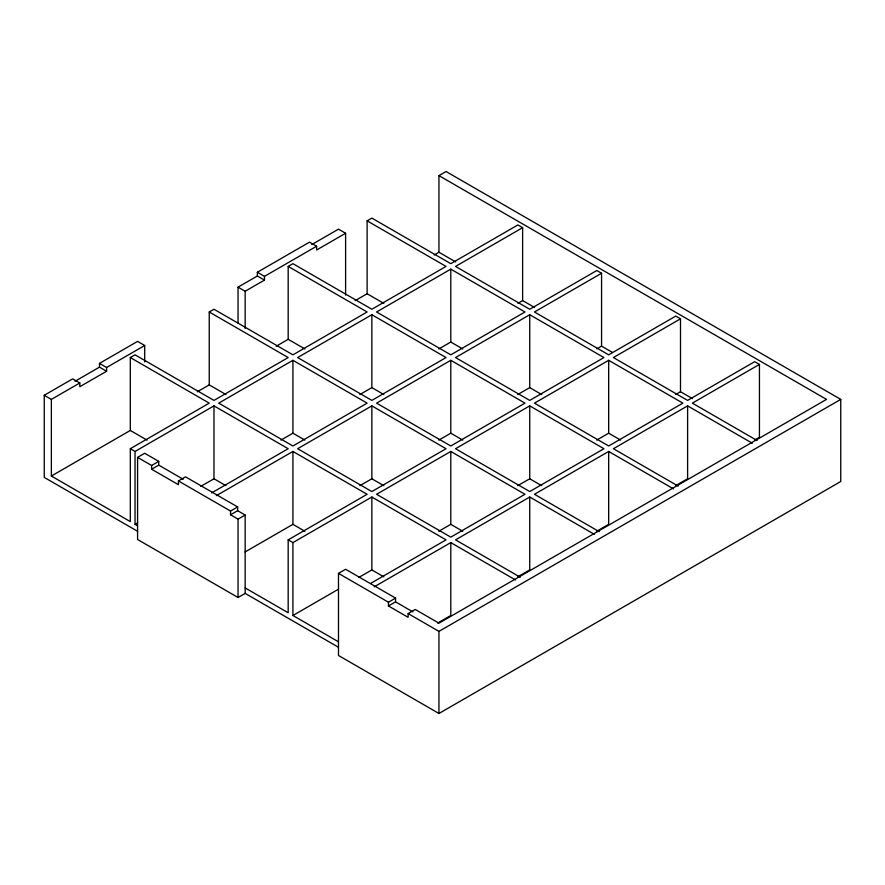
<?xml version="1.0" encoding="UTF-8"?>
<svg xmlns="http://www.w3.org/2000/svg" width="885" height="885" viewBox="0 0 885 885"><rect width="100%" height="100%" fill="white"/><g stroke="black" fill="none" stroke-linecap="round" stroke-linejoin="round"><path stroke-width="1.33" d="M137.529 531.254L44.25 477.402L44.25 395.285L72.692 378.857L79.805 382.962L79.805 386.712L106.598 371.246L106.598 367.496L144.698 345.504L144.698 361.921M75.026 381.269L99.485 367.142L99.485 363.392L137.584 341.389L144.698 345.504M238.043 322.892L238.043 287.149L257.358 275.998L257.358 272.248L309.518 242.136L316.62 246.24L316.62 249.99L345.604 233.264L345.604 295.147M311.83 244.548L338.49 229.149L345.604 233.264M44.25 395.285L51.363 399.389L79.805 382.962M257.358 272.248L264.471 276.352L316.62 246.24M455.687 261.927L438.949 252.258L438.949 175.617L446.051 171.513L840.75 399.389L840.75 481.506L438.949 713.487L338.49 655.486L338.49 573.369L345.604 569.265L395.562 598.116L395.562 601.866L412.919 611.889M51.363 399.389L51.363 476.03L130.305 430.453L130.305 357.562L135.04 354.83L213.982 400.396L288.178 357.562L209.236 311.985L209.236 384.887L225.985 394.544M209.236 311.985L213.982 309.252L292.924 354.83L367.12 311.985L288.178 266.418L288.178 339.309L304.927 348.978M238.043 287.149L245.156 291.253L264.471 280.102L264.471 276.352M288.178 266.418L292.924 263.675L371.855 309.252L446.051 266.418L367.12 220.841L367.12 293.731L383.858 303.4M367.12 220.841L371.855 218.097L450.797 263.675L517.88 224.945L522.626 227.677L522.626 300.579L534.595 307.482M197.289 391.778L209.236 384.887M276.231 346.212L288.178 339.309M355.162 300.635L367.12 293.731M434.236 254.98L438.949 252.258M51.363 476.03L130.305 521.608L130.305 448.717L209.236 403.14L130.305 357.562M130.305 448.717L135.04 451.45L213.982 405.872L288.178 448.717L211.637 492.912M292.924 360.306L218.717 403.14L292.924 445.974L367.12 403.14L292.924 360.306L292.924 433.196L280.954 440.099M371.855 314.728L297.659 357.562L371.855 400.396L446.051 357.562L371.855 314.728L371.855 387.619L359.885 394.533M450.797 269.151L376.601 311.985L450.797 354.83L524.993 311.985L450.797 269.151L450.797 342.041L438.827 348.955M522.626 227.677L455.543 266.418L529.739 309.252L596.822 270.522L601.568 273.255L601.568 346.146L612.332 352.374M338.424 647.245L245.156 593.392L238.043 597.497L137.584 539.496L137.584 457.379L144.698 453.275L158.747 461.384L158.747 465.134L183.206 479.261M137.584 457.379L151.634 465.488L158.747 461.384M151.634 465.488L151.634 469.238L158.747 465.134M151.634 469.238L178.427 484.703L178.427 480.953L185.529 476.849L237.645 506.939L237.645 510.689L245.156 515.026L245.156 593.392M135.04 451.45L135.04 524.34L137.429 522.958M200.829 486.363L213.982 478.774L225.952 485.677M517.913 303.29L522.626 300.579M216.371 495.644L292.924 451.45L367.12 494.284L288.178 539.861L288.178 612.752L245.156 587.917M371.855 405.872L297.659 448.717L371.855 491.551L446.051 448.717L371.855 405.872L371.855 478.774L359.885 485.677M450.797 360.306L376.601 403.14L450.797 445.974L524.993 403.14L450.797 360.306L450.797 433.196L438.827 440.099M529.739 314.728L455.543 357.562L529.739 400.396L603.935 357.562L529.739 314.728L529.739 387.619L517.769 394.533M601.568 273.255L534.474 311.985L608.67 354.83L675.764 316.089L680.499 318.832L680.499 391.723L692.468 398.637M178.427 480.953L230.531 511.043L237.645 506.939M230.531 511.043L230.531 514.793L237.645 510.689M230.531 514.793L238.043 519.13L245.156 515.026M245.079 551.963L292.924 524.34L304.882 531.254M596.855 348.867L601.568 346.146M288.178 539.861L292.924 542.605L371.855 497.027L446.051 539.861L370.704 583.37M450.797 451.45L376.601 494.284L450.797 537.129L524.993 494.284L450.797 451.45L450.797 524.34L438.827 531.254M529.739 405.872L455.543 448.717L529.739 491.551L603.935 448.717L529.739 405.872L529.739 478.774L517.769 485.677M608.67 360.306L534.474 403.14L608.67 445.974L682.877 403.14L608.67 360.306L608.67 433.196L596.711 440.099M680.499 318.832L613.416 357.562L687.612 400.396L754.695 361.666L759.441 364.41L759.441 437.301L754.728 440.022M292.924 542.605L292.924 615.495L338.369 589.255M358.702 577.518L371.855 569.918L383.824 576.832M675.797 394.445L680.499 391.723M374.255 586.799L450.797 542.605L515.535 579.974M594.466 534.396L529.739 497.027L455.543 539.861L520.269 577.23M673.408 488.819L608.67 451.45L534.474 494.284L599.211 531.664M752.35 443.252L687.612 405.872L613.416 448.717L678.153 486.086M759.441 364.41L692.358 403.14L757.084 440.509M338.49 573.369L388.449 602.22L395.562 598.116M388.449 602.22L388.449 605.971L395.562 601.866M388.449 605.971L408.129 617.332L408.129 613.582L415.242 609.466L438.949 623.162L826.524 399.389L438.949 175.617M437.644 623.084L450.797 615.495L450.797 542.605M517.769 576.832L529.739 569.918L529.739 497.027M596.711 531.254L608.67 524.34L608.67 451.45M675.642 485.677L687.612 478.774L687.612 405.872M408.129 613.582L438.949 631.37L840.75 399.389M450.797 342.041L462.766 348.955M529.739 387.619L541.708 394.533M608.67 433.196L620.639 440.099M257.358 275.998L264.471 280.102M371.855 387.619L383.824 394.533M450.797 433.196L462.766 440.099M529.739 478.774L541.708 485.677M292.924 433.196L304.882 440.099M371.855 478.774L383.824 485.677M450.797 524.34L462.766 531.254M99.485 363.392L106.598 367.496M99.485 367.142L106.598 371.246M130.305 430.453L147.043 440.122M135.04 524.34L137.186 525.579M292.924 615.495L338.424 641.758M438.949 631.37L438.949 713.487M371.855 497.027L371.855 569.918M292.924 451.45L292.924 524.34M245.156 291.253L245.156 328.39M238.043 519.13L238.043 597.497M213.982 405.872L213.982 478.774"/></g></svg>
